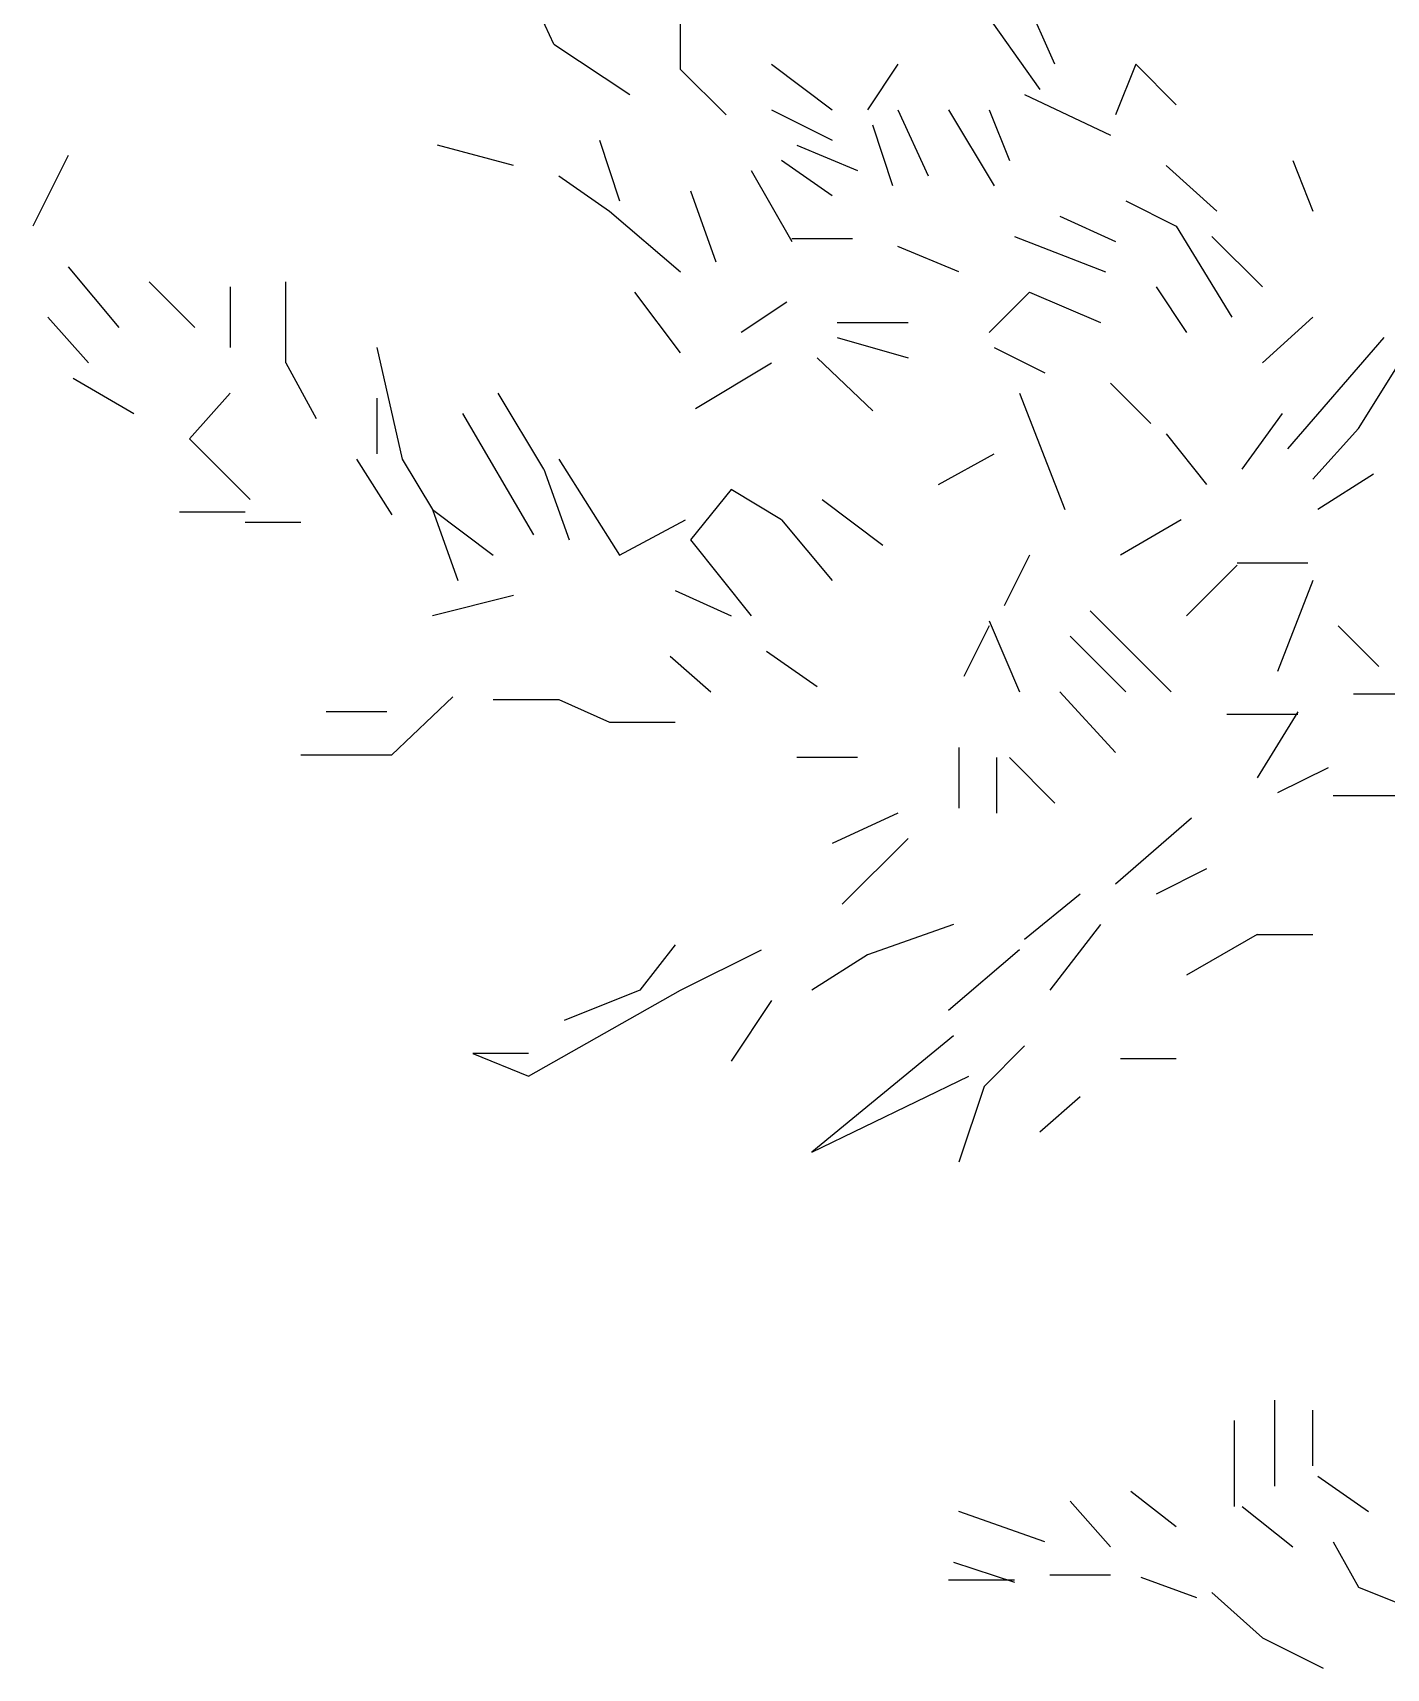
# Model space of a CAD drawing. Header units: metres. Extents: x -3.9 to 3.3, y 0 to 12.9.
# Drawn here: x -3.871 to -2.306, y 1.883 to 3.774 of the extents above; entities that cross this region are included whole.
import ezdxf

# ---------------------------------------------------------------- set-up
doc = ezdxf.new("R2010")
doc.units = ezdxf.units.M
doc.header["$LTSCALE"] = 0.2

msp = doc.modelspace()

# ---------------------------------------------------------------- linework, layer by layer
at = {"linetype": 'Continuous'}
for p, q in [((-3.2684, 3.7613), (-3.3094, 3.8491)), ((-3.2684, 3.7613), (-3.3094, 3.8491)), ((-3.2684, 3.7613), (-3.3094, 3.8491)), ((-3.2684, 3.7613), (-3.3094, 3.8491)), ((-3.2684, 3.7613), (-3.3094, 3.8491)), ((-3.2684, 3.7613), (-3.3094, 3.8491)), ((-3.2684, 3.7613), (-3.3094, 3.8491)), ((-3.2684, 3.7613), (-3.3094, 3.8491)), ((-3.2684, 3.7613), (-3.3094, 3.8491)), ((-3.2684, 3.7613), (-3.3094, 3.8491)), ((-2.6891, 3.7379), (-2.7359, 3.8432)), ((-3.1221, 3.732), (-3.1221, 3.8081)), ((-2.7768, 3.8081), (-2.7066, 3.7086)), ((-2.7768, 3.8081), (-2.7066, 3.7086)), ((-2.7768, 3.8081), (-2.7066, 3.7086)), ((-2.7768, 3.8081), (-2.7066, 3.7086)), ((-2.7768, 3.8081), (-2.7066, 3.7086)), ((-2.7768, 3.8081), (-2.7066, 3.7086)), ((-3.2684, 3.7613), (-3.1807, 3.7028)), ((-3.2684, 3.7613), (-3.1807, 3.7028)), ((-3.2684, 3.7613), (-3.1807, 3.7028)), ((-3.2684, 3.7613), (-3.1807, 3.7028)), ((-3.2684, 3.7613), (-3.1807, 3.7028)), ((-3.1221, 3.732), (-3.0694, 3.6794)), ((-3.1221, 3.732), (-3.0694, 3.6794)), ((-3.1221, 3.732), (-3.0694, 3.6794)), ((-3.0168, 3.7379), (-2.9466, 3.6852)), ((-2.8705, 3.7379), (-2.9056, 3.6852)), ((-2.8705, 3.7379), (-2.9056, 3.6852)), ((-2.5954, 3.7379), (-2.6188, 3.6794)), ((-2.5486, 3.6911), (-2.5954, 3.7379)), ((-2.7242, 3.7028), (-2.6247, 3.6559)), ((-3.0168, 3.6852), (-2.9466, 3.6501)), ((-3.0168, 3.6852), (-2.9466, 3.6501)), ((-3.0168, 3.6852), (-2.9466, 3.6501)), ((-2.8705, 3.6852), (-2.8354, 3.6091)), ((-2.812, 3.6852), (-2.7593, 3.5974)), ((-2.812, 3.6852), (-2.7593, 3.5974)), ((-2.812, 3.6852), (-2.7593, 3.5974)), ((-2.812, 3.6852), (-2.7593, 3.5974)), ((-2.812, 3.6852), (-2.7593, 3.5974)), ((-2.812, 3.6852), (-2.7593, 3.5974)), ((-2.7651, 3.6852), (-2.7417, 3.6267)), ((-2.7651, 3.6852), (-2.7417, 3.6267)), ((-2.7651, 3.6852), (-2.7417, 3.6267)), ((-2.7651, 3.6852), (-2.7417, 3.6267)), ((-2.7651, 3.6852), (-2.7417, 3.6267)), ((-2.7651, 3.6852), (-2.7417, 3.6267)), ((-2.7651, 3.6852), (-2.7417, 3.6267)), ((-2.7651, 3.6852), (-2.7417, 3.6267)), ((-2.7651, 3.6852), (-2.7417, 3.6267)), ((-2.8763, 3.5974), (-2.8997, 3.6677)), ((-3.8302, 3.6325), (-3.8712, 3.5506)), ((-3.8302, 3.6325), (-3.8712, 3.5506)), ((-3.3152, 3.6208), (-3.403, 3.6442)), ((-3.3152, 3.6208), (-3.403, 3.6442)), ((-3.3152, 3.6208), (-3.403, 3.6442)), ((-3.2158, 3.6501), (-3.1924, 3.5799)), ((-2.9875, 3.6442), (-2.9173, 3.615)), ((-2.9875, 3.6442), (-2.9173, 3.615)), ((-2.9875, 3.6442), (-2.9173, 3.615)), ((-2.9875, 3.6442), (-2.9173, 3.615)), ((-3.0402, 3.615), (-2.9934, 3.5331)), ((-3.0402, 3.615), (-2.9934, 3.5331)), ((-3.0402, 3.615), (-2.9934, 3.5331)), ((-3.0402, 3.615), (-2.9934, 3.5331)), ((-3.0402, 3.615), (-2.9934, 3.5331)), ((-2.9466, 3.5857), (-3.0051, 3.6267)), ((-2.9466, 3.5857), (-3.0051, 3.6267)), ((-2.9466, 3.5857), (-3.0051, 3.6267)), ((-2.9466, 3.5857), (-3.0051, 3.6267)), ((-2.5603, 3.6208), (-2.5018, 3.5682)), ((-2.5603, 3.6208), (-2.5018, 3.5682)), ((-2.5603, 3.6208), (-2.5018, 3.5682)), ((-2.5603, 3.6208), (-2.5018, 3.5682)), ((-2.5603, 3.6208), (-2.5018, 3.5682)), ((-2.5603, 3.6208), (-2.5018, 3.5682)), ((-2.414, 3.6267), (-2.3906, 3.5682)), ((-3.2626, 3.6091), (-3.2041, 3.5682)), ((-3.2626, 3.6091), (-3.2041, 3.5682)), ((-3.2626, 3.6091), (-3.2041, 3.5682)), ((-3.1104, 3.5916), (-3.0812, 3.5096)), ((-2.6071, 3.5799), (-2.5486, 3.5506)), ((-2.6071, 3.5799), (-2.5486, 3.5506)), ((-2.6071, 3.5799), (-2.5486, 3.5506)), ((-2.6071, 3.5799), (-2.5486, 3.5506)), ((-3.2041, 3.5682), (-3.1221, 3.4979)), ((-2.6832, 3.5623), (-2.6188, 3.5331)), ((-2.6832, 3.5623), (-2.6188, 3.5331)), ((-2.7359, 3.5389), (-2.6305, 3.4979)), ((-2.7359, 3.5389), (-2.6305, 3.4979)), ((-2.7359, 3.5389), (-2.6305, 3.4979)), ((-2.7359, 3.5389), (-2.6305, 3.4979)), ((-2.7359, 3.5389), (-2.6305, 3.4979)), ((-2.7359, 3.5389), (-2.6305, 3.4979)), ((-2.7359, 3.5389), (-2.6305, 3.4979)), ((-2.5486, 3.5506), (-2.4842, 3.4453)), ((-2.5486, 3.5506), (-2.4842, 3.4453)), ((-2.5486, 3.5506), (-2.4842, 3.4453)), ((-2.5486, 3.5506), (-2.4842, 3.4453)), ((-2.5076, 3.5389), (-2.4491, 3.4804)), ((-2.5076, 3.5389), (-2.4491, 3.4804)), ((-2.9232, 3.536), (-2.9934, 3.536)), ((-2.8002, 3.4979), (-2.8705, 3.5272)), ((-2.8002, 3.4979), (-2.8705, 3.5272)), ((-3.8302, 3.5038), (-3.7717, 3.4336)), ((-3.8302, 3.5038), (-3.7717, 3.4336)), ((-3.8302, 3.5038), (-3.7717, 3.4336)), ((-3.7366, 3.4862), (-3.6839, 3.4336)), ((-3.7366, 3.4862), (-3.6839, 3.4336)), ((-3.7366, 3.4862), (-3.6839, 3.4336)), ((-3.7366, 3.4862), (-3.6839, 3.4336)), ((-3.7366, 3.4862), (-3.6839, 3.4336)), ((-3.5786, 3.3926), (-3.5786, 3.4862)), ((-3.5786, 3.3926), (-3.5786, 3.4862)), ((-3.5786, 3.3926), (-3.5786, 3.4862)), ((-3.5786, 3.3926), (-3.5786, 3.4862)), ((-3.5786, 3.3926), (-3.5786, 3.4862)), ((-3.5786, 3.3926), (-3.5786, 3.4862)), ((-3.5786, 3.3926), (-3.5786, 3.4862)), ((-3.5786, 3.3926), (-3.5786, 3.4862)), ((-3.643, 3.4804), (-3.643, 3.4102)), ((-3.643, 3.4804), (-3.643, 3.4102)), ((-3.1221, 3.4043), (-3.1748, 3.4745)), ((-2.9992, 3.4628), (-3.0519, 3.4277)), ((-2.7651, 3.4277), (-2.7183, 3.4745)), ((-2.7651, 3.4277), (-2.7183, 3.4745)), ((-2.7183, 3.4745), (-2.6364, 3.4394)), ((-2.7183, 3.4745), (-2.6364, 3.4394)), ((-2.572, 3.4804), (-2.5369, 3.4277)), ((-3.8536, 3.4453), (-3.8068, 3.3926)), ((-3.8536, 3.4453), (-3.8068, 3.3926)), ((-3.8536, 3.4453), (-3.8068, 3.3926)), ((-2.3906, 3.4453), (-2.4491, 3.3926)), ((-2.9407, 3.4394), (-2.8588, 3.4394)), ((-2.9407, 3.4394), (-2.8588, 3.4394)), ((-2.9407, 3.4394), (-2.8588, 3.4394)), ((-2.9407, 3.4394), (-2.8588, 3.4394)), ((-2.9407, 3.4394), (-2.8588, 3.4394)), ((-3.4733, 3.4102), (-3.444, 3.2814)), ((-3.4733, 3.4102), (-3.444, 3.2814)), ((-2.9407, 3.4219), (-2.8588, 3.3985)), ((-2.7593, 3.4102), (-2.7008, 3.3809)), ((-2.7593, 3.4102), (-2.7008, 3.3809)), ((-2.7593, 3.4102), (-2.7008, 3.3809)), ((-2.7593, 3.4102), (-2.7008, 3.3809)), ((-2.7593, 3.4102), (-2.7008, 3.3809)), ((-2.7593, 3.4102), (-2.7008, 3.3809)), ((-2.3087, 3.4219), (-2.4199, 3.2931)), ((-2.3087, 3.4219), (-2.4199, 3.2931)), ((-2.3087, 3.4219), (-2.4199, 3.2931)), ((-2.3087, 3.4219), (-2.4199, 3.2931)), ((-2.3087, 3.4219), (-2.4199, 3.2931)), ((-2.3379, 3.3165), (-2.2794, 3.4102)), ((-2.3379, 3.3165), (-2.2794, 3.4102)), ((-2.3379, 3.3165), (-2.2794, 3.4102)), ((-2.3379, 3.3165), (-2.2794, 3.4102)), ((-2.3379, 3.3165), (-2.2794, 3.4102)), ((-3.5786, 3.3926), (-3.5435, 3.3282)), ((-3.1046, 3.3399), (-3.0168, 3.3926)), ((-3.1046, 3.3399), (-3.0168, 3.3926)), ((-2.9641, 3.3985), (-2.8997, 3.337)), ((-2.9641, 3.3985), (-2.8997, 3.337)), ((-2.9641, 3.3985), (-2.8997, 3.337)), ((-2.9641, 3.3985), (-2.8997, 3.337)), ((-2.9641, 3.3985), (-2.8997, 3.337)), ((-2.9641, 3.3985), (-2.8997, 3.337)), ((-2.9641, 3.3985), (-2.8997, 3.337)), ((-2.9641, 3.3985), (-2.8997, 3.337)), ((-2.9641, 3.3985), (-2.8997, 3.337)), ((-2.9641, 3.3985), (-2.8997, 3.337)), ((-2.9641, 3.3985), (-2.8997, 3.337)), ((-2.9641, 3.3985), (-2.8997, 3.337)), ((-2.9641, 3.3985), (-2.8997, 3.337)), ((-2.9641, 3.3985), (-2.8997, 3.337)), ((-3.8244, 3.375), (-3.7542, 3.3341)), ((-2.6247, 3.3692), (-2.5779, 3.3224)), ((-2.6247, 3.3692), (-2.5779, 3.3224)), ((-2.6247, 3.3692), (-2.5779, 3.3224)), ((-3.643, 3.3575), (-3.6898, 3.3048)), ((-3.643, 3.3575), (-3.6898, 3.3048)), ((-3.643, 3.3575), (-3.6898, 3.3048)), ((-3.643, 3.3575), (-3.6898, 3.3048)), ((-3.4733, 3.3516), (-3.4733, 3.2873)), ((-3.2801, 3.2697), (-3.3328, 3.3575)), ((-3.2801, 3.2697), (-3.3328, 3.3575)), ((-3.2801, 3.2697), (-3.3328, 3.3575)), ((-3.2801, 3.2697), (-3.3328, 3.3575)), ((-3.2801, 3.2697), (-3.3328, 3.3575)), ((-3.2801, 3.2697), (-3.3328, 3.3575)), ((-2.73, 3.3575), (-2.6774, 3.2229)), ((-2.73, 3.3575), (-2.6774, 3.2229)), ((-3.2918, 3.1936), (-3.3738, 3.3341)), ((-2.4725, 3.2697), (-2.4257, 3.3341)), ((-2.5603, 3.3107), (-2.5135, 3.2521)), ((-2.3379, 3.3165), (-2.3906, 3.258)), ((-3.6898, 3.3048), (-3.6196, 3.2346)), ((-3.6898, 3.3048), (-3.6196, 3.2346)), ((-3.6898, 3.3048), (-3.6196, 3.2346)), ((-3.6898, 3.3048), (-3.6196, 3.2346)), ((-3.4967, 3.2814), (-3.4557, 3.217)), ((-3.4967, 3.2814), (-3.4557, 3.217)), ((-3.4967, 3.2814), (-3.4557, 3.217)), ((-3.4967, 3.2814), (-3.4557, 3.217)), ((-3.4967, 3.2814), (-3.4557, 3.217)), ((-3.4967, 3.2814), (-3.4557, 3.217)), ((-3.4967, 3.2814), (-3.4557, 3.217)), ((-3.444, 3.2814), (-3.4089, 3.2229)), ((-3.2626, 3.2814), (-3.1924, 3.1702)), ((-3.2626, 3.2814), (-3.1924, 3.1702)), ((-3.2626, 3.2814), (-3.1924, 3.1702)), ((-3.2626, 3.2814), (-3.1924, 3.1702)), ((-2.8237, 3.2521), (-2.7593, 3.2873)), ((-3.2801, 3.2697), (-3.2509, 3.1878)), ((-2.3204, 3.2639), (-2.3848, 3.2229)), ((-2.3204, 3.2639), (-2.3848, 3.2229)), ((-3.0636, 3.2463), (-3.1104, 3.1878)), ((-3.0636, 3.2463), (-3.1104, 3.1878)), ((-3.0636, 3.2463), (-3.1104, 3.1878)), ((-3.0636, 3.2463), (-3.1104, 3.1878)), ((-3.0051, 3.2112), (-3.0636, 3.2463)), ((-3.0051, 3.2112), (-3.0636, 3.2463)), ((-3.0051, 3.2112), (-3.0636, 3.2463)), ((-3.0051, 3.2112), (-3.0636, 3.2463)), ((-3.6254, 3.22), (-3.7015, 3.22)), ((-3.4089, 3.2229), (-3.3796, 3.141)), ((-3.4089, 3.2229), (-3.3386, 3.1702)), ((-3.4089, 3.2229), (-3.3796, 3.141)), ((-3.4089, 3.2229), (-3.3386, 3.1702)), ((-3.4089, 3.2229), (-3.3386, 3.1702)), ((-2.9583, 3.2346), (-2.888, 3.1819)), ((-2.9583, 3.2346), (-2.888, 3.1819)), ((-2.9583, 3.2346), (-2.888, 3.1819)), ((-2.9583, 3.2346), (-2.888, 3.1819)), ((-3.6254, 3.2083), (-3.561, 3.2083)), ((-3.6254, 3.2083), (-3.561, 3.2083)), ((-3.6254, 3.2083), (-3.561, 3.2083)), ((-3.6254, 3.2083), (-3.561, 3.2083)), ((-3.6254, 3.2083), (-3.561, 3.2083)), ((-3.1924, 3.1702), (-3.1163, 3.2112)), ((-3.1924, 3.1702), (-3.1163, 3.2112)), ((-3.1924, 3.1702), (-3.1163, 3.2112)), ((-3.1924, 3.1702), (-3.1163, 3.2112)), ((-3.0051, 3.2112), (-2.9466, 3.141)), ((-3.0051, 3.2112), (-2.9466, 3.141)), ((-3.0051, 3.2112), (-2.9466, 3.141)), ((-3.0051, 3.2112), (-2.9466, 3.141)), ((-3.0051, 3.2112), (-2.9466, 3.141)), ((-2.5428, 3.2112), (-2.613, 3.1702)), ((-2.5428, 3.2112), (-2.613, 3.1702)), ((-2.5428, 3.2112), (-2.613, 3.1702)), ((-3.1104, 3.1878), (-3.0402, 3.1)), ((-3.1104, 3.1878), (-3.0402, 3.1)), ((-3.1104, 3.1878), (-3.0402, 3.1)), ((-3.1104, 3.1878), (-3.0402, 3.1)), ((-2.7183, 3.1702), (-2.7476, 3.1117)), ((-2.7183, 3.1702), (-2.7476, 3.1117)), ((-2.4784, 3.1614), (-2.3965, 3.1614)), ((-2.4784, 3.1614), (-2.3965, 3.1614)), ((-2.4784, 3.1614), (-2.3965, 3.1614)), ((-2.4784, 3.1614), (-2.3965, 3.1614)), ((-2.4784, 3.1614), (-2.3965, 3.1614)), ((-2.4784, 3.1614), (-2.3965, 3.1614)), ((-2.4784, 3.1585), (-2.5369, 3.1)), ((-2.4784, 3.1585), (-2.5369, 3.1)), ((-2.4784, 3.1585), (-2.5369, 3.1)), ((-2.3906, 3.141), (-2.4316, 3.0356)), ((-2.3906, 3.141), (-2.4316, 3.0356)), ((-2.3906, 3.141), (-2.4316, 3.0356)), ((-2.3906, 3.141), (-2.4316, 3.0356)), ((-2.3906, 3.141), (-2.4316, 3.0356)), ((-2.3906, 3.141), (-2.4316, 3.0356)), ((-3.3152, 3.1234), (-3.4089, 3.1)), ((-3.128, 3.1293), (-3.0636, 3.1)), ((-3.128, 3.1293), (-3.0636, 3.1)), ((-2.6481, 3.1058), (-2.5545, 3.0122)), ((-2.6481, 3.1058), (-2.5545, 3.0122)), ((-2.6481, 3.1058), (-2.5545, 3.0122)), ((-2.7651, 3.0883), (-2.7944, 3.0298)), ((-2.7651, 3.0883), (-2.7944, 3.0298)), ((-2.7651, 3.0883), (-2.7944, 3.0298)), ((-2.7651, 3.0883), (-2.7944, 3.0298)), ((-2.7651, 3.0883), (-2.7944, 3.0298)), ((-2.7651, 3.0941), (-2.73, 3.0122)), ((-2.7651, 3.0941), (-2.73, 3.0122)), ((-2.7651, 3.0941), (-2.73, 3.0122)), ((-2.7651, 3.0941), (-2.73, 3.0122)), ((-2.3613, 3.0883), (-2.3145, 3.0415)), ((-2.3613, 3.0883), (-2.3145, 3.0415)), ((-2.3613, 3.0883), (-2.3145, 3.0415)), ((-2.3613, 3.0883), (-2.3145, 3.0415)), ((-2.3613, 3.0883), (-2.3145, 3.0415)), ((-2.3613, 3.0883), (-2.3145, 3.0415)), ((-2.6715, 3.0766), (-2.6071, 3.0122)), ((-2.6715, 3.0766), (-2.6071, 3.0122)), ((-2.6715, 3.0766), (-2.6071, 3.0122)), ((-3.1338, 3.0532), (-3.087, 3.0122)), ((-3.0226, 3.059), (-2.9641, 3.0181)), ((-3.0226, 3.059), (-2.9641, 3.0181)), ((-3.0226, 3.059), (-2.9641, 3.0181)), ((-3.0226, 3.059), (-2.9641, 3.0181)), ((-3.0226, 3.059), (-2.9641, 3.0181)), ((-2.6832, 3.0122), (-2.6188, 2.942)), ((-2.2736, 3.0093), (-2.3438, 3.0093)), ((-3.4557, 2.9391), (-3.3855, 3.0064)), ((-3.4557, 2.9391), (-3.3855, 3.0064)), ((-3.4557, 2.9391), (-3.3855, 3.0064)), ((-3.3386, 3.0034), (-3.2626, 3.0034)), ((-3.2626, 3.0034), (-3.2041, 2.9771)), ((-3.4616, 2.9888), (-3.5318, 2.9888)), ((-3.4616, 2.9888), (-3.5318, 2.9888)), ((-3.4616, 2.9888), (-3.5318, 2.9888)), ((-3.2041, 2.9771), (-3.128, 2.9771)), ((-2.4082, 2.9859), (-2.4901, 2.9859)), ((-2.4082, 2.9859), (-2.4901, 2.9859)), ((-2.4082, 2.9888), (-2.455, 2.9127)), ((-3.561, 2.9391), (-3.4557, 2.9391)), ((-3.561, 2.9391), (-3.4557, 2.9391)), ((-3.561, 2.9391), (-3.4557, 2.9391)), ((-2.9173, 2.9361), (-2.9875, 2.9361)), ((-2.9173, 2.9361), (-2.9875, 2.9361)), ((-2.9173, 2.9361), (-2.9875, 2.9361)), ((-2.9173, 2.9361), (-2.9875, 2.9361)), ((-2.9173, 2.9361), (-2.9875, 2.9361)), ((-2.9173, 2.9361), (-2.9875, 2.9361)), ((-2.9173, 2.9361), (-2.9875, 2.9361)), ((-2.9173, 2.9361), (-2.9875, 2.9361)), ((-2.8002, 2.9478), (-2.8002, 2.8776)), ((-2.8002, 2.9478), (-2.8002, 2.8776)), ((-2.8002, 2.9478), (-2.8002, 2.8776)), ((-2.8002, 2.9478), (-2.8002, 2.8776)), ((-2.8002, 2.9478), (-2.8002, 2.8776)), ((-2.7564, 2.9361), (-2.7564, 2.8718)), ((-2.7417, 2.9361), (-2.6891, 2.8835)), ((-2.7417, 2.9361), (-2.6891, 2.8835)), ((-2.373, 2.9244), (-2.4316, 2.8952)), ((-2.373, 2.9244), (-2.4316, 2.8952)), ((-2.373, 2.9244), (-2.4316, 2.8952)), ((-2.373, 2.9244), (-2.4316, 2.8952)), ((-2.373, 2.9244), (-2.4316, 2.8952)), ((-2.3672, 2.8922), (-2.2677, 2.8922)), ((-2.8705, 2.8718), (-2.9466, 2.8366)), ((-2.5311, 2.8659), (-2.6188, 2.7898)), ((-2.5311, 2.8659), (-2.6188, 2.7898)), ((-2.8588, 2.8425), (-2.9349, 2.7664)), ((-2.5135, 2.8074), (-2.572, 2.7781)), ((-2.6598, 2.7781), (-2.7242, 2.7255)), ((-2.6598, 2.7781), (-2.7242, 2.7255)), ((-2.8061, 2.743), (-2.9056, 2.7079)), ((-2.8061, 2.743), (-2.9056, 2.7079)), ((-2.6364, 2.743), (-2.6949, 2.6669)), ((-2.6364, 2.743), (-2.6949, 2.6669)), ((-2.455, 2.7313), (-2.5369, 2.6845)), ((-2.455, 2.7313), (-2.3906, 2.7313)), ((-3.128, 2.7196), (-3.169, 2.6669)), ((-3.128, 2.7196), (-3.169, 2.6669)), ((-3.1221, 2.6669), (-3.0285, 2.7138)), ((-3.1221, 2.6669), (-3.0285, 2.7138)), ((-2.9056, 2.7079), (-2.97, 2.6669)), ((-2.73, 2.7138), (-2.812, 2.6435)), ((-3.2977, 2.5674), (-3.1221, 2.6669)), ((-3.2977, 2.5674), (-3.1221, 2.6669)), ((-3.169, 2.6669), (-3.2567, 2.6318)), ((-3.169, 2.6669), (-3.2567, 2.6318)), ((-3.0168, 2.6552), (-3.0636, 2.585)), ((-3.0168, 2.6552), (-3.0636, 2.585)), ((-3.0168, 2.6552), (-3.0636, 2.585)), ((-3.0168, 2.6552), (-3.0636, 2.585)), ((-3.0168, 2.6552), (-3.0636, 2.585)), ((-3.0168, 2.6552), (-3.0636, 2.585)), ((-3.0168, 2.6552), (-3.0636, 2.585)), ((-3.0168, 2.6552), (-3.0636, 2.585)), ((-2.8061, 2.6143), (-2.97, 2.4797)), ((-3.2977, 2.5938), (-3.3621, 2.5938)), ((-3.3621, 2.5938), (-3.2977, 2.5674)), ((-3.2977, 2.5938), (-3.3621, 2.5938)), ((-3.3621, 2.5938), (-3.2977, 2.5674)), ((-2.771, 2.5557), (-2.7242, 2.6026)), ((-2.771, 2.5557), (-2.7242, 2.6026)), ((-2.771, 2.5557), (-2.7242, 2.6026)), ((-2.771, 2.5557), (-2.7242, 2.6026)), ((-2.771, 2.5557), (-2.7242, 2.6026)), ((-2.771, 2.5557), (-2.7242, 2.6026)), ((-2.771, 2.5557), (-2.7242, 2.6026)), ((-2.771, 2.5557), (-2.7242, 2.6026)), ((-2.771, 2.5557), (-2.7242, 2.6026)), ((-2.771, 2.5557), (-2.7242, 2.6026)), ((-2.771, 2.5557), (-2.7242, 2.6026)), ((-2.613, 2.5879), (-2.5486, 2.5879)), ((-2.97, 2.4797), (-2.7885, 2.5674)), ((-2.771, 2.5557), (-2.8002, 2.468)), ((-2.7066, 2.5031), (-2.6598, 2.544)), ((-2.7066, 2.5031), (-2.6598, 2.544)), ((-2.7066, 2.5031), (-2.6598, 2.544)), ((-2.7066, 2.5031), (-2.6598, 2.544)), ((-2.7066, 2.5031), (-2.6598, 2.544)), ((-2.7066, 2.5031), (-2.6598, 2.544)), ((-2.7066, 2.5031), (-2.6598, 2.544)), ((-2.7066, 2.5031), (-2.6598, 2.544)), ((-2.7066, 2.5031), (-2.6598, 2.544)), ((-2.7066, 2.5031), (-2.6598, 2.544)), ((-2.7066, 2.5031), (-2.6598, 2.544)), ((-2.4345, 2.0934), (-2.4345, 2.1929)), ((-2.4345, 2.0934), (-2.4345, 2.1929)), ((-2.3906, 2.1168), (-2.3906, 2.1812)), ((-2.3906, 2.1168), (-2.3906, 2.1812)), ((-2.4813, 2.07), (-2.4813, 2.1695)), ((-2.4813, 2.07), (-2.4813, 2.1695)), ((-2.4813, 2.07), (-2.4813, 2.1695)), ((-2.3848, 2.1051), (-2.3262, 2.0642)), ((-2.3848, 2.1051), (-2.3262, 2.0642)), ((-2.3848, 2.1051), (-2.3262, 2.0642)), ((-2.3848, 2.1051), (-2.3262, 2.0642)), ((-2.3848, 2.1051), (-2.3262, 2.0642)), ((-2.3848, 2.1051), (-2.3262, 2.0642)), ((-2.3848, 2.1051), (-2.3262, 2.0642)), ((-2.3848, 2.1051), (-2.3262, 2.0642)), ((-2.6013, 2.0876), (-2.5486, 2.0466)), ((-2.6013, 2.0876), (-2.5486, 2.0466)), ((-2.7008, 2.029), (-2.8002, 2.0642)), ((-2.7008, 2.029), (-2.8002, 2.0642)), ((-2.6715, 2.0759), (-2.6247, 2.0232)), ((-2.6715, 2.0759), (-2.6247, 2.0232)), ((-2.4725, 2.07), (-2.414, 2.0232)), ((-2.3672, 2.029), (-2.3379, 1.9764)), ((-2.3672, 2.029), (-2.3379, 1.9764)), ((-2.3672, 2.029), (-2.3379, 1.9764)), ((-2.3672, 2.029), (-2.3379, 1.9764)), ((-2.3672, 2.029), (-2.3379, 1.9764)), ((-2.3672, 2.029), (-2.3379, 1.9764)), ((-2.3672, 2.029), (-2.3379, 1.9764)), ((-2.3672, 2.029), (-2.3379, 1.9764)), ((-2.8061, 2.0056), (-2.7359, 1.9822)), ((-2.8061, 2.0056), (-2.7359, 1.9822)), ((-2.6949, 1.991), (-2.6247, 1.991)), ((-2.6949, 1.991), (-2.6247, 1.991)), ((-2.5896, 1.9881), (-2.5252, 1.9647)), ((-2.5896, 1.9881), (-2.5252, 1.9647)), ((-2.812, 1.9852), (-2.7359, 1.9852)), ((-2.812, 1.9852), (-2.7359, 1.9852)), ((-2.812, 1.9852), (-2.7359, 1.9852)), ((-2.812, 1.9852), (-2.7359, 1.9852)), ((-2.5076, 1.9705), (-2.4491, 1.9179)), ((-2.5076, 1.9705), (-2.4491, 1.9179)), ((-2.5076, 1.9705), (-2.4491, 1.9179)), ((-2.5076, 1.9705), (-2.4491, 1.9179)), ((-2.3379, 1.9764), (-2.2794, 1.953)), ((-2.4491, 1.9179), (-2.3789, 1.8827))]:
    msp.add_line(p, q, dxfattribs=at)

doc.saveas('drawing.dxf')
